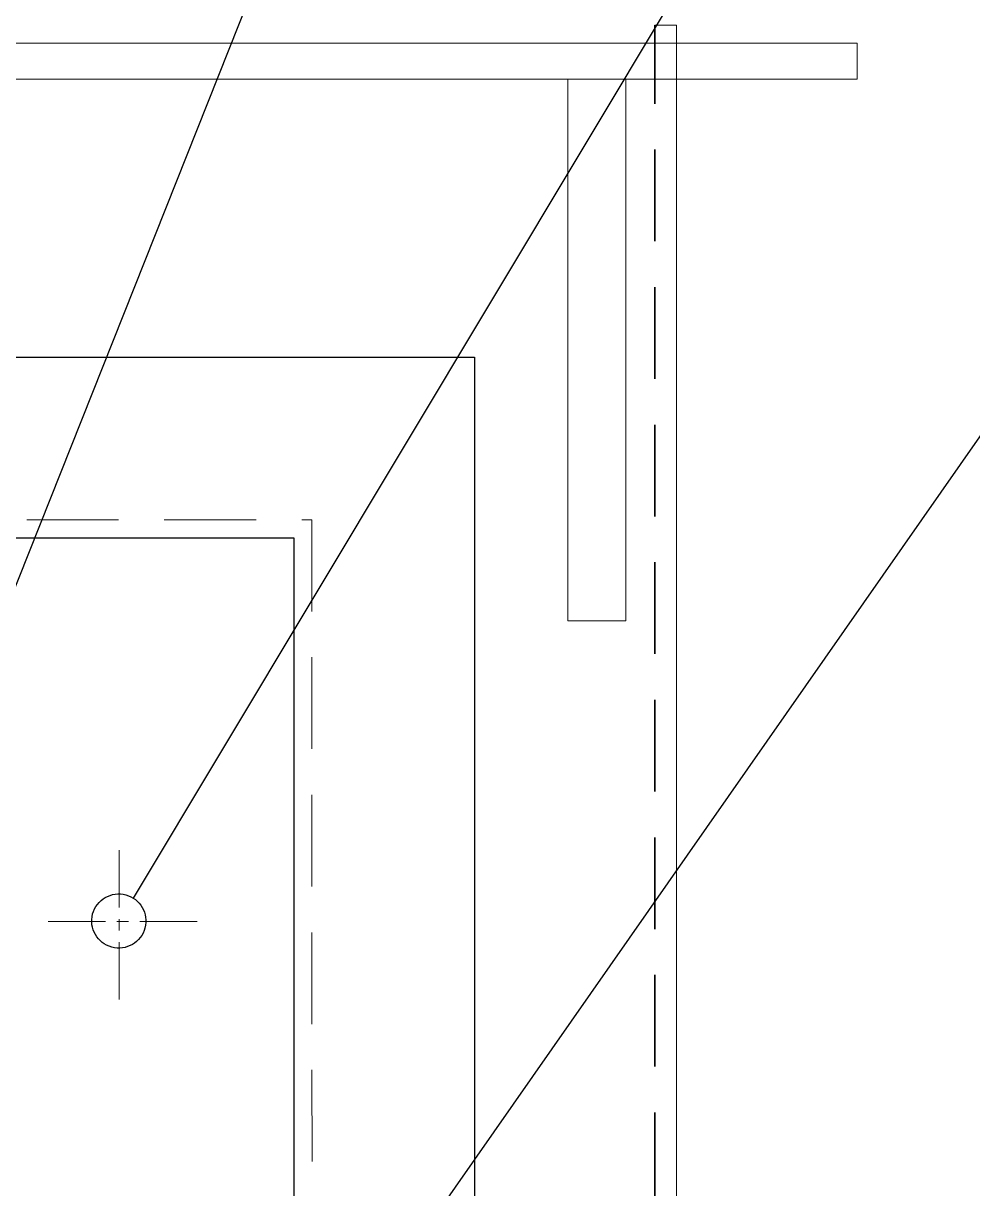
# Model space of a CAD drawing. Header units: millimetres. Extents: x -41310 to 13905, y 1865 to 89610.
# Drawn here: x 6259.1 to 6522.1, y 7212.7 to 7535.5 of the extents above; entities that cross this region are included whole.
import ezdxf

# ---------------------------------------------------------------- set-up
doc = ezdxf.new("R2010")
doc.units = ezdxf.units.MM
doc.linetypes.add('CENTER', pattern=[50.8, 31.75, -6.35, 6.35, -6.35])
doc.linetypes.add('DASHED', pattern=[19.05, 12.7, -6.35])
for name, color, linetype in [('01', 7, 'Continuous'), ('01粗实线', 7, 'Continuous'), ('5尺寸标注层', 3, 'Continuous')]:
    doc.layers.add(name, color=color, linetype=linetype)
for name, color, linetype, lineweight in [('04细虚线', 6, 'DASHED', 20), ('1轮廓实线层', 7, 'Continuous', 0), ('2虚线层', 6, 'DASHED', 35), ('中心线', 1, 'CENTER', 20)]:
    doc.layers.add(name, color=color, linetype=linetype, lineweight=lineweight)

msp = doc.modelspace()

# ---------------------------------------------------------------- linework, layer by layer
at = {"layer": '01', "extrusion": (-0.004685, -0.017452, 0.999837)}
msp.add_circle((4181.36, 8668.73, -0.53), 7.5, dxfattribs=at)
at = {"layer": '01粗实线', "ltscale": 2, "extrusion": (-0.004685, -0.017452, 0.999837)}
for p, q in [((5834.06, 7442.98, 157.26), (6384.06, 7442.98, 159.84)), ((6384.06, 7442.98, 159.84), (6384.16, 6193.17, 138.02)), ((5884.07, 7392.99, 156.62), (6334.06, 7392.99, 158.73)), ((6334.06, 7392.99, 158.73), (6334.16, 6243.16, 138.66))]:
    msp.add_line(p, q, dxfattribs=at)
at = {"layer": '04细虚线', "ltscale": 2, "extrusion": (-0.004685, -0.017452, 0.999837)}
for p, q in [((5879.07, 7397.99, 156.68), (6339.06, 7397.99, 158.84)), ((6339.06, 7397.99, 158.84), (6339.16, 6238.16, 138.6))]:
    msp.add_line(p, q, dxfattribs=at)
at = {"layer": '1轮廓实线层', "ltscale": 2, "extrusion": (-0.004685, -0.017452, 0.999837)}
for p, q in [((6434.05, 7534.97, 161.68), (6440.05, 7534.97, 161.7)), ((6440.05, 7534.97, 161.7), (6440.18, 5989.2, 134.72)), ((6440.05, 7529.97, 161.62), (5778.06, 7529.97, 158.51)), ((6440.05, 7519.97, 161.44), (6440.05, 7529.97, 161.62)), ((6440.05, 7529.97, 161.62), (6490.05, 7529.97, 161.85)), ((6440.05, 7519.97, 161.44), (6440.05, 7529.97, 161.62)), ((6490.05, 7529.97, 161.85), (6490.05, 7519.97, 161.68)), ((5778.06, 7519.97, 158.34), (6440.05, 7519.97, 161.44)), ((6409.98, 7369.99, 158.68), (6409.97, 7519.97, 161.3)), ((6409.97, 7519.97, 161.3), (6425.97, 7519.97, 161.38)), ((6425.97, 7519.97, 161.38), (6425.98, 7369.99, 158.76)), ((6490.05, 7519.97, 161.68), (6440.05, 7519.97, 161.44)), ((6425.98, 7369.99, 158.76), (6409.98, 7369.99, 158.68))]:
    msp.add_line(p, q, dxfattribs=at)
at = {"layer": '2虚线层', "ltscale": 2, "extrusion": (-0.004685, -0.017452, 0.999837)}
msp.add_line((6434.18, 5989.2, 134.69), (6434.05, 7534.97, 161.68), dxfattribs=at)
at = {"layer": '5尺寸标注层', "ltscale": 2, "extrusion": (-0.004685, -0.017452, 0.999837)}
for p, q in [((6550.82, 7729.08, 82.93), (6289.54, 7293.16, 156.25)), ((6394.25, 7724.75, 82.12), (6127.9, 7055.31, 151.87)), ((6736.8, 7725.59, 83.74), (6317.23, 7125.08, 153.97))]:
    msp.add_line(p, q, dxfattribs=at)
at = {"layer": '中心线', "ltscale": 0.5, "extrusion": (-0.009372, -2.46331e-16, 0.999956)}
msp.add_line((6285.68, 7265.14, 155.74), (6285.68, 7308.33, 156.49), dxfattribs=at)
at = {"layer": '中心线', "ltscale": 0.5, "extrusion": (-0.022136, -0.022135, 0.99951)}
msp.add_line((6307.28, 7286.73, 156.22), (6264.08, 7286.73, 156.02), dxfattribs=at)

doc.saveas('drawing.dxf')
